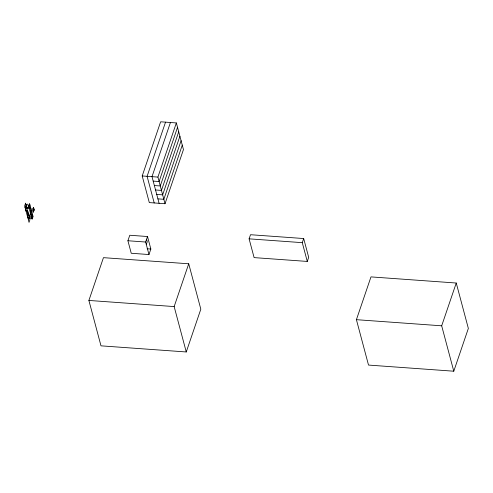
<?xml version="1.0" encoding="UTF-8"?>
<svg xmlns="http://www.w3.org/2000/svg" width="493" height="493" viewBox="0 0 493 493"><rect width="100%" height="100%" fill="white"/><g stroke="black" fill="none" stroke-linecap="round" stroke-linejoin="round"><path stroke-width="0.74" d="M29.253 208.749L30.19 206L29.525 203.498L28.588 206.247L29.253 208.749L27.09 208.594L26.758 207.343A1.861 0.561 -85.9 0 1 26.85 204.848A1.861 0.561 -85.9 0 1 27.626 204.385M30.233 218.116A1.861 0.561 -85.9 0 1 29.574 217.912L29.241 216.655L30.178 213.907L32.341 214.067L33.013 216.569L32.076 219.317L31.404 216.815L32.341 214.067M88.894 300.447L103.456 257.66L188.727 263.792L200.824 309.179L186.262 351.965L100.991 345.839L88.894 300.447L174.158 306.578L186.262 351.965M142.206 175.958L160.644 121.796L176.352 122.93L183.458 149.564L165.019 203.726L149.305 202.598L142.206 175.958L157.914 177.092L165.019 203.726M165.537 122.153L147.099 176.309L154.204 202.95M127.909 240.75L129.782 235.253L147.512 236.523L150.846 249.039L148.972 254.542L131.249 253.266L127.909 240.75L145.638 242.026L148.972 254.542M170.436 122.504L151.998 176.667L159.097 203.301M157.914 177.092L176.352 122.93M177.535 127.367L159.097 181.529L153.181 181.104M178.719 131.81L160.28 185.966L154.364 185.541M179.902 136.247L161.464 190.409L155.548 189.984M145.638 242.026L147.512 236.523M181.091 140.684L162.653 194.846L156.731 194.421M146.304 244.528L147.241 241.78L146.575 239.278M182.274 145.127L163.836 199.289L157.914 198.864M174.158 306.578L188.727 263.792M249.101 238.84L250.506 234.717L303.682 238.538L308.686 257.309L307.281 261.432L254.105 257.611L249.101 238.84L302.277 242.661L307.281 261.432M302.277 242.661L303.682 238.538M356.414 319.68L370.982 276.893L456.253 283.025L468.35 328.418L453.782 371.204L368.517 365.073L356.414 319.68L441.685 325.811L453.782 371.204M441.685 325.811L456.253 283.025M28.027 205.846L30.19 206M26.758 207.343L28.921 207.498A1.861 0.561 -85.9 0 1 29.056 204.872A1.861 0.561 -85.9 0 1 29.857 204.749M31.232 215.213L32.674 215.318A1.861 0.561 -85.9 0 1 32.544 217.943A1.861 0.561 -85.9 0 1 31.737 218.066L29.574 217.912M29.241 216.655L31.404 216.815M147.154 248.774L150.846 249.039M33.333 207.707L34.005 210.215M33 208.699A1.861 0.561 -85.9 0 1 33.801 208.576A1.861 0.561 -85.9 0 1 33.666 211.201M27.799 217.783A1.861 0.561 -85.9 0 1 27.935 215.158A1.861 0.561 -85.9 0 1 28.736 215.034M25.919 204.466A1.861 0.561 -85.9 0 1 25.784 207.091A1.861 0.561 -85.9 0 1 24.983 207.214M27.047 211.817A1.861 0.561 -85.9 0 1 27.848 211.694A1.861 0.561 -85.9 0 1 27.713 214.319M31.651 214.603A1.861 0.561 -85.9 0 1 30.849 214.726A1.861 0.561 -85.9 0 1 30.985 212.101M30.024 208.484A1.861 0.561 -85.9 0 1 30.825 208.36A1.861 0.561 -85.9 0 1 30.689 210.992M26.751 210.708A1.861 0.561 -85.9 0 1 25.95 210.831A1.861 0.561 -85.9 0 1 26.08 208.2M25.587 203.215L24.65 205.963L25.316 208.465L26.252 205.717L25.587 203.215M26.548 206.826L25.611 209.58L26.283 212.082L27.22 209.334L26.548 206.826M27.516 210.443L26.579 213.192L27.244 215.694L28.181 212.945L27.516 210.443M30.486 207.109L29.555 209.858L30.221 212.366L31.158 209.611L30.486 207.109M28.403 213.783L27.466 216.532L28.132 219.034L29.069 216.285L28.403 213.783M29.29 217.117L28.36 219.866L29.025 222.368L29.962 219.619L29.29 217.117M31.453 210.727L30.517 213.475L31.182 215.977L32.119 213.229L31.453 210.727M33.469 207.325L32.532 210.073L33.197 212.575L34.134 209.827L33.469 207.325"/></g></svg>
